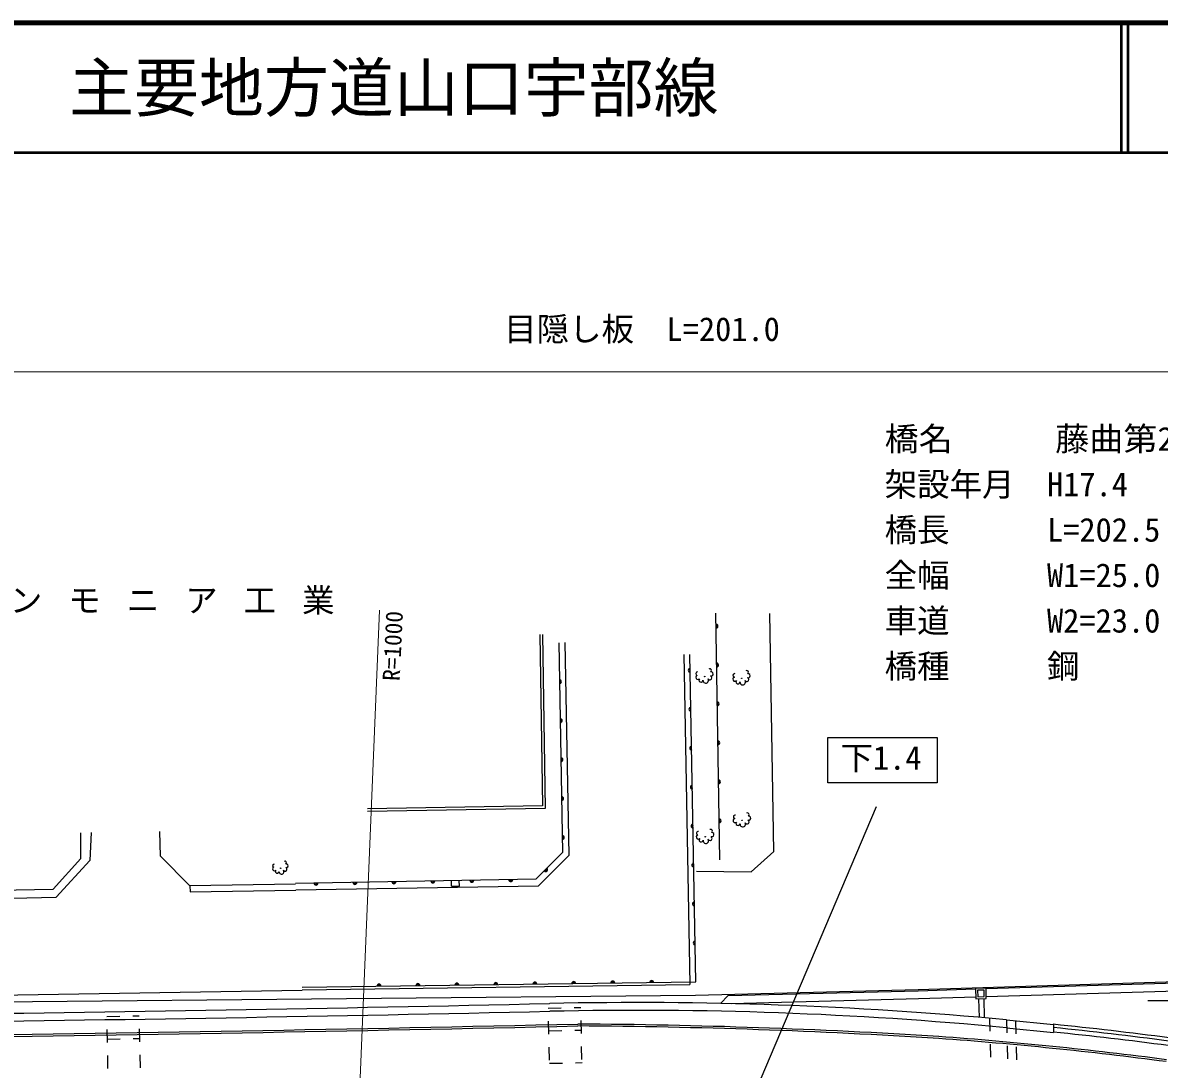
# Model space of a CAD drawing. Units: millimetres, scale not verified. Extents: x 40000 to 680000, y 20000 to 380000.
# Drawn here: x 213163 to 300672, y 299422 to 380000 of the extents above; entities that cross this region are included whole.
import ezdxf
from ezdxf.enums import TextEntityAlignment as Align

# ---------------------------------------------------------------- set-up
doc = ezdxf.new("R2010")
doc.units = ezdxf.units.MM
doc.header["$LTSCALE"] = 1000
for name, color, linetype, lineweight in [('M-BGD', 7, 'Continuous', 25), ('M-BMK-OTRS', 5, 'Continuous', 25), ('M-STR-HTXT', 7, 'Continuous', 13), ('M-STR-STR1', 1, 'Continuous', 25), ('M-STR-STRC', 7, 'Continuous', 25), ('M-TTL', 7, 'Continuous', 140), ('M-TTL-LINE', 7, 'Continuous', 50)]:
    doc.layers.add(name, color=color, linetype=linetype, lineweight=lineweight)
doc.layers.add('M-TTL-TXT', color=7, linetype='Continuous')
doc.styles.add('ＭＳ ゴシック', font='')
doc.styles.get('ＭＳ ゴシック').set_extended_font_data('MS Gothic')

msp = doc.modelspace()

# ---------------------------------------------------------------- linework, layer by layer
at = {"layer": 'M-BGD'}
for p, q in [((266827, 315547), (266530, 334533)), ((270998, 316198), (270691, 334510)), ((252971, 332884), (253175, 319695)), ((253171, 332888), (253378, 319499)), ((254440, 332263), (254732, 316116)), ((255236, 315913), (254940, 332272)), ((264545, 305940), (264085, 331353)), ((264992, 306146), (264536, 331360)), ((253175, 319695), (239701, 319475)), ((253378, 319499), (239704, 319275)), ((223774, 315841), (223724, 317726)), ((217635, 315647), (217648, 317614)), ((218432, 317650), (218342, 315485)), ((252674, 314053), (254732, 316116)), ((252885, 313556), (255236, 315913)), ((269243, 314611), (270998, 316198)), ((215494, 313301), (217635, 315647)), ((218342, 315485), (215738, 312675)), ((226041, 313544), (223774, 315841)), ((265032, 314686), (269243, 314611)), ((206837, 313123), (215494, 313301)), ((234173, 313680), (226041, 313544)), ((226041, 313544), (226047, 313072)), ((252674, 314053), (234170, 313729)), ((234179, 313229), (252885, 313556)), ((246178, 313510), (246170, 313939)), ((246179, 313508), (246785, 313521)), ((246785, 313521), (246776, 313950)), ((206850, 312494), (215738, 312675)), ((226047, 313072), (234203, 313206)), ((234688, 305486), (190793, 304783)), ((234672, 305749), (264992, 306146)), ((234685, 305549), (264539, 305940)), ((267466, 305092), (282109, 305472)), ((282109, 305472), (286534, 305605)), ((287332, 305674), (286532, 305650)), ((286532, 305650), (286556, 304850)), ((287187, 305519), (286687, 305504)), ((286687, 305504), (286702, 305004)), ((287202, 305019), (287187, 305519)), ((287356, 304874), (287332, 305674)), ((287333, 305629), (302033, 306069)), ((287352, 305019), (302052, 305460)), ((266887, 304487), (267466, 305092)), ((267733, 304489), (282124, 304862)), ((282128, 304862), (286552, 304995)), ((286556, 304850), (287356, 304874)), ((286702, 305004), (287202, 305019)), ((286756, 304856), (286798, 303414)), ((287156, 304868), (287200, 303379)), ((299783, 304705), (302476, 304722)), ((253629, 304128), (254628, 304151)), ((255628, 304173), (256128, 304185)), ((267716, 304471), (267733, 304489)), ((219635, 303484), (220635, 303507)), ((221634, 303530), (222134, 303541)), ((253674, 302129), (253651, 303128)), ((256174, 302185), (256151, 303185)), ((287605, 303357), (287628, 302357)), ((288909, 303226), (292516, 302865)), ((289610, 303156), (289633, 302156)), ((292516, 302865), (292530, 302261)), ((219680, 301485), (219658, 302485)), ((222180, 301542), (222157, 302542)), ((253668, 302378), (254668, 302401)), ((255668, 302424), (256168, 302435)), ((288922, 302622), (292530, 302261)), ((219675, 301735), (220674, 301758)), ((221674, 301780), (222174, 301792)), ((253720, 300129), (253697, 301129)), ((256219, 300186), (256196, 301186)), ((287650, 301357), (287672, 300357)), ((289655, 301156), (289677, 300157)), ((219726, 299485), (219703, 300485)), ((222225, 299542), (222202, 300542)), ((253725, 299879), (254725, 299902)), ((255725, 299925), (256225, 299936))]:
    msp.add_line(p, q, dxfattribs=at)
for centre, radius in [((265674, 329656), 21), ((268525, 329521), 21), ((268549, 318590), 21), ((265711, 317322), 21), ((233017, 314901), 19.3)]:
    msp.add_circle(centre, radius, dxfattribs=at)
for centre, radius, start, end in [((266546, 333545), 150, 270.89419, 90.89519), ((266546, 333545), 75, 270.89419, 90.89519), ((264558, 330142), 150, 91.03519, 271.03419), ((264558, 330142), 75, 91.03519, 271.03419), ((265117, 329885), 134, 84.34671, 264.34671), ((266053, 330124), 134, 304.34671, 124.34671), ((266174, 329861), 158, 249.34671, 106.21671), ((266592, 330546), 150, 270.89419, 90.89519), ((266592, 330546), 75, 270.89419, 90.89519), ((268904, 329988), 134, 304.34671, 124.34671), ((254494, 329264), 150, 271.04019, 91.04019), ((254494, 329264), 75, 271.03819, 91.03919), ((265138, 329596), 158, 102.47571, 319.34671), ((265379, 329389), 158, 139.34671, 356.21671), ((265749, 329364), 213, 175.91071, 32.78171), ((266062, 329564), 158, 212.47571, 69.34671), ((267989, 329460), 158, 102.47571, 319.34671), ((267968, 329749), 134, 84.34671, 264.34671), ((268230, 329253), 158, 139.34671, 356.21671), ((268600, 329228), 213, 175.91071, 32.78171), ((268913, 329428), 158, 212.47571, 69.34671), ((269025, 329725), 158, 249.34671, 106.21671), ((264612, 327143), 150, 91.03519, 271.03419), ((266639, 327546), 150, 270.89419, 90.89519), ((266639, 327546), 75, 270.89419, 90.89519), ((254549, 326265), 150, 271.04019, 91.04019), ((264612, 327143), 75, 91.03519, 271.03419), ((254549, 326265), 75, 271.03819, 91.03919), ((266686, 324547), 150, 270.89419, 90.89519), ((264666, 324143), 150, 91.03519, 271.03419), ((264666, 324143), 75, 91.03519, 271.03419), ((266686, 324547), 75, 270.89419, 90.89519), ((254603, 323265), 150, 271.04019, 91.04019), ((254603, 323265), 75, 271.03819, 91.03919), ((264721, 321144), 150, 91.03519, 271.03419), ((264721, 321144), 75, 91.03519, 271.03419), ((266732, 321547), 150, 270.89419, 90.89519), ((266732, 321547), 75, 270.89419, 90.89519), ((254657, 320266), 150, 271.04019, 91.04019), ((254657, 320266), 75, 271.03819, 91.03919), ((266780, 318548), 150, 270.89419, 90.89519), ((266780, 318548), 75, 270.89419, 90.89519), ((268010, 318571), 158, 97.93888, 314.80988), ((268012, 318861), 134, 79.80988, 259.80988), ((268929, 318466), 158, 207.93888, 64.80988), ((268964, 319026), 134, 299.80988, 119.80988), ((269064, 318754), 158, 244.80988, 101.67988), ((264774, 318144), 150, 91.03519, 271.03419), ((264774, 318144), 75, 91.03519, 271.03419), ((265174, 317594), 134, 79.80988, 259.80988), ((266126, 317758), 134, 299.80988, 119.80988), ((268234, 318346), 158, 134.80988, 351.67988), ((268601, 318292), 213, 171.37388, 28.24488), ((254712, 317266), 150, 271.04019, 91.04019), ((254712, 317266), 75, 271.03819, 91.03919), ((265172, 317304), 158, 97.93888, 314.80988), ((265396, 317079), 158, 134.80988, 351.67988), ((265763, 317025), 213, 171.37388, 28.24488), ((266091, 317199), 158, 207.93888, 64.80988), ((266226, 317486), 158, 244.80988, 101.67988), ((232516, 315105), 121, 84.41498, 264.41488), ((233358, 315322), 121, 304.41488, 124.41488), ((233467, 315085), 143, 249.41488, 106.28468), ((264829, 315144), 150, 91.03519, 271.03419), ((264829, 315144), 75, 91.03519, 271.03419), ((232536, 314845), 143, 102.54488, 319.41488), ((232752, 314660), 143, 139.41488, 356.28468), ((233085, 314637), 191, 175.97998, 32.84988), ((233366, 314818), 143, 212.54488, 69.41488), ((253426, 314806), 150, 225.06719, 45.06819), ((253426, 314806), 75, 225.06719, 45.06819), ((235741, 313756), 150, 181.00119, 1.00119), ((235741, 313756), 75, 181.00119, 1.00119), ((238740, 313809), 150, 181.00119, 1.00119), ((238740, 313809), 75, 181.00119, 1.00119), ((241740, 313861), 150, 181.00119, 1.00119), ((241740, 313861), 75, 181.00119, 1.00119), ((244740, 313914), 150, 181.00119, 1.00119), ((244740, 313914), 75, 181.00119, 1.00119), ((247739, 313966), 150, 181.00119, 1.00119), ((247739, 313966), 75, 181.00119, 1.00119), ((250739, 314019), 150, 181.00119, 1.00119), ((250739, 314019), 75, 181.00119, 1.00119), ((264883, 312145), 150, 91.03519, 271.03419), ((264883, 312145), 75, 91.03519, 271.03419), ((264937, 309146), 150, 91.03519, 271.03419), ((264937, 309146), 75, 91.03519, 271.03419), ((240593, 305827), 150, 0.74919, 180.74919), ((240593, 305827), 75, 0.74919, 180.74919), ((243593, 305865), 150, 0.74919, 180.74919), ((243593, 305865), 75, 0.74919, 180.74919), ((246592, 305905), 150, 0.74919, 180.74919), ((246592, 305905), 75, 0.74919, 180.74919), ((249592, 305944), 150, 0.74919, 180.74919), ((249592, 305944), 75, 0.74919, 180.74919), ((252592, 305984), 150, 0.74919, 180.74919), ((252592, 305984), 75, 0.74919, 180.74919), ((255591, 306022), 150, 0.74919, 180.74919), ((255591, 306022), 75, 0.74919, 180.74919), ((258592, 306062), 150, 0.74919, 180.74919), ((258592, 306062), 75, 0.74919, 180.74919), ((261591, 306101), 150, 0.74919, 180.74919), ((261591, 306101), 75, 0.74919, 180.74919), ((143234, 5285708), 4983050, 270.12456, 271.27081), ((260468, 970), 302988, 84.6113, 91.27081), ((261907, 829), 303600, 82.51798, 84.21463), ((261907, 829), 303350, 82.51798, 84.20877), ((261907, 829), 303000, 82.51798, 84.20055)]:
    msp.add_arc(centre, radius, start, end, dxfattribs=at)
at = {"layer": 'M-BMK-OTRS'}
for p, q in [((264973, 305128), (282106, 305572)), ((282106, 305572), (302029, 306169)), ((139865, 303916), (264973, 305128))]:
    msp.add_line(p, q, dxfattribs=at)
at = {"layer": 'M-STR-HTXT'}
for p, q in [((204676, 353125), (320505, 353125)), ((238561, 284805), (240624, 334763))]:
    msp.add_line(p, q, dxfattribs=at)
at = {"layer": 'M-STR-STR1'}
for p, q in [((288908, 303226), (288931, 302226)), ((288953, 301227), (288976, 300227))]:
    msp.add_line(p, q, dxfattribs=at)
for centre, radius, start, end in [((260468, 970), 303588, 84.62455, 91.27081), ((143234, 5285708), 4982450, 270.12456, 271.27081)]:
    msp.add_arc(centre, radius, start, end, dxfattribs=at)
at = {"layer": 'M-STR-STRC'}
for p, q in [((275161, 321472), (275161, 324972)), ((275161, 324972), (283561, 324972)), ((283561, 324972), (283561, 321472)), ((283561, 321472), (275161, 321472)), ((278880, 319635), (269563, 297691))]:
    msp.add_line(p, q, dxfattribs=at)
for centre, radius, start, end in [((142366, 5286779), 4985166, 270.11627, 271.30495), ((252640, -192184), 495100, 86.40327, 89.62315), ((142366, 5286779), 4985316, 270.11627, 271.30495), ((252640, -192184), 494950, 86.40327, 89.62264), ((261907, 829), 301899, 82.51798, 85.86028), ((261907, 829), 301750, 82.51798, 85.86028)]:
    msp.add_arc(centre, radius, start, end, dxfattribs=at)
at = {"layer": 'M-TTL', "color": 2}
msp.add_line((680000, 380000), (40000, 380000), dxfattribs=at)
at = {"layer": 'M-TTL-LINE'}
for p, q in [((297750, 380000), (297750, 370000)), ((298250, 380000), (298250, 370000)), ((40000, 370000), (680000, 370000))]:
    msp.add_line(p, q, dxfattribs=at)

# ---------------------------------------------------------------- texts
at = {"layer": 'M-BGD', "insert": (198667, 334414), "char_height": 1833, "attachment_point": 7, "style": 'ＭＳ ゴシック'}
msp.add_mtext('\\T1.8;宇部アンモニア工業', dxfattribs=at)
at = {"layer": 'M-STR-HTXT', "style": 'ＭＳ ゴシック'}
msp.add_text('目隠し板\u3000L=201.0', height=1833, dxfattribs=at).set_placement((260846, 354946), align=Align.BOTTOM_CENTER)
at = {"layer": 'M-STR-HTXT', "style": 'ＭＳ ゴシック', "width": 1.05}
msp.add_text('橋名\u3000\u3000\u3000藤曲第2高架橋', height=1833, dxfattribs=at).set_placement((279526, 347960), align=Align.MIDDLE_LEFT)
at = {"layer": 'M-STR-HTXT', "style": 'ＭＳ ゴシック'}
for s, p in [('架設年月\u3000H17.4', (279526, 344460)), ('橋長\u3000\u3000\u3000L=202.5', (279526, 340960)), ('全幅\u3000\u3000\u3000W1=25.0', (279526, 337460)), ('車道\u3000\u3000\u3000W2=23.0', (279526, 333960)), ('橋種\u3000\u3000\u3000鋼', (279526, 330460))]:
    msp.add_text(s, height=1833, dxfattribs=at).set_placement(p, align=Align.MIDDLE_LEFT)
msp.add_text('R=1000', height=1320, rotation=87.269, dxfattribs=at).set_placement((241124, 334739), align=Align.TOP_RIGHT)
at = {"layer": 'M-STR-STRC', "style": 'ＭＳ ゴシック'}
msp.add_text('下1.4', height=1833, dxfattribs=at).set_placement((279248, 321936), align=Align.BOTTOM_CENTER)
at = {"layer": 'M-TTL-TXT', "style": 'ＭＳ ゴシック'}
msp.add_text('主要地方道山口宇部線', height=3666, dxfattribs=at).set_placement((216734, 375000), align=Align.MIDDLE_LEFT)

doc.saveas('drawing.dxf')
